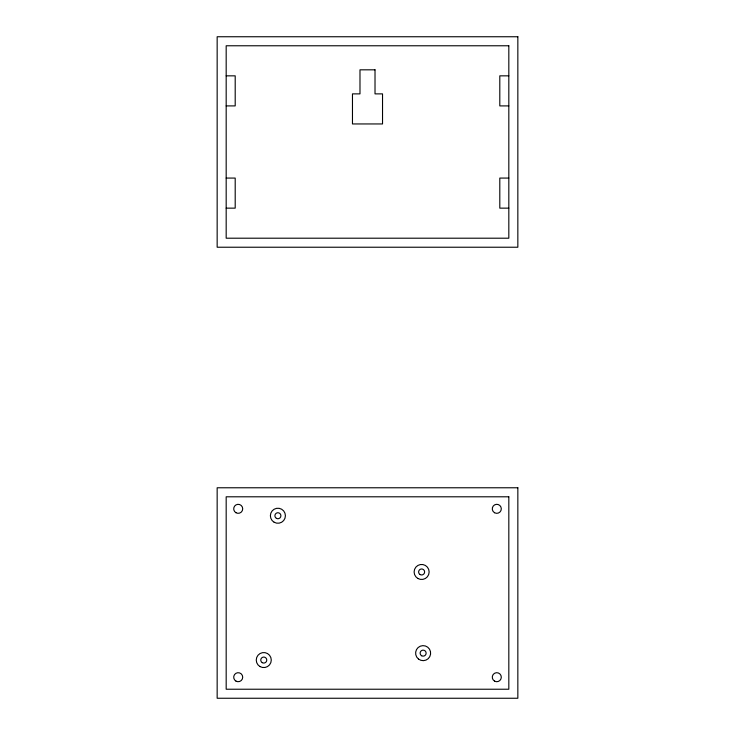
<?xml version="1.0" encoding="UTF-8"?>
<svg xmlns="http://www.w3.org/2000/svg" width="735" height="735" viewBox="0 0 735 735"><rect width="100%" height="100%" fill="white"/><g stroke="black" fill="none" stroke-linecap="round" stroke-linejoin="round"><path stroke-width="1.1" d="M226.178 75.843L235.2 75.843L235.2 105.904L226.178 105.904M508.822 75.843L499.8 75.843L499.8 105.904L508.822 105.904M226.178 178.072L235.2 178.072L235.2 208.143L226.178 208.143M508.822 178.072L499.8 178.072L499.8 208.143L508.822 208.143M517.844 36.75L217.156 36.75L217.156 247.226L517.844 247.226L517.844 36.75M508.822 45.772L226.178 45.772L226.178 238.204L508.822 238.204L508.822 45.772M375.015 69.825L359.985 69.825L359.985 93.878L352.469 93.878L352.469 123.949L382.531 123.949L382.531 93.878L375.015 93.878L375.015 69.825M517.844 487.774L217.156 487.774L217.156 698.25L517.844 698.25L517.844 487.774M508.822 496.796L226.178 496.796L226.178 689.228L508.822 689.228L508.822 496.796M235.953 681.106A4.511 4.511 0 0 0 242.715 677.201A4.511 4.511 0 0 0 235.953 673.297A4.511 4.511 0 0 0 235.953 681.106M494.536 681.106A4.511 4.511 0 0 0 501.307 677.201A4.511 4.511 0 0 0 494.536 673.297A4.511 4.511 0 0 0 494.536 681.106M494.536 512.727A4.511 4.511 0 0 0 501.307 508.822A4.511 4.511 0 0 0 494.536 504.917A4.511 4.511 0 0 0 494.536 512.727M235.953 512.727A4.511 4.511 0 0 0 242.715 508.822A4.511 4.511 0 0 0 235.953 504.917A4.511 4.511 0 0 0 235.953 512.727M260.006 666.571A7.515 7.515 0 0 0 271.279 660.067A7.515 7.515 0 0 0 260.006 653.553A7.515 7.515 0 0 0 260.006 666.571M274.137 522.245A7.515 7.515 0 0 0 285.41 515.74A7.515 7.515 0 0 0 274.137 509.226A7.515 7.515 0 0 0 274.137 522.245M417.866 578.473A7.515 7.515 0 0 0 429.139 571.968A7.515 7.515 0 0 0 417.866 565.454A7.515 7.515 0 0 0 417.866 578.473M418.509 659.074A7.515 7.515 0 0 0 430.572 654.187A7.515 7.515 0 0 0 420.301 646.184A7.515 7.515 0 0 0 418.509 659.074M276.397 518.34A3.004 3.004 0 0 0 280.908 515.74A3.004 3.004 0 0 0 276.397 513.131A3.004 3.004 0 0 0 276.397 518.34M420.117 574.568A3.004 3.004 0 0 0 424.628 571.968A3.004 3.004 0 0 0 420.117 569.359A3.004 3.004 0 0 0 420.117 574.568M421.624 655.749A3.004 3.004 0 0 0 426.135 653.149A3.004 3.004 0 0 0 421.624 650.539A3.004 3.004 0 0 0 421.624 655.749M262.257 662.667A3.004 3.004 0 0 0 266.768 660.067A3.004 3.004 0 0 0 262.257 657.457A3.004 3.004 0 0 0 262.257 662.667"/></g></svg>
